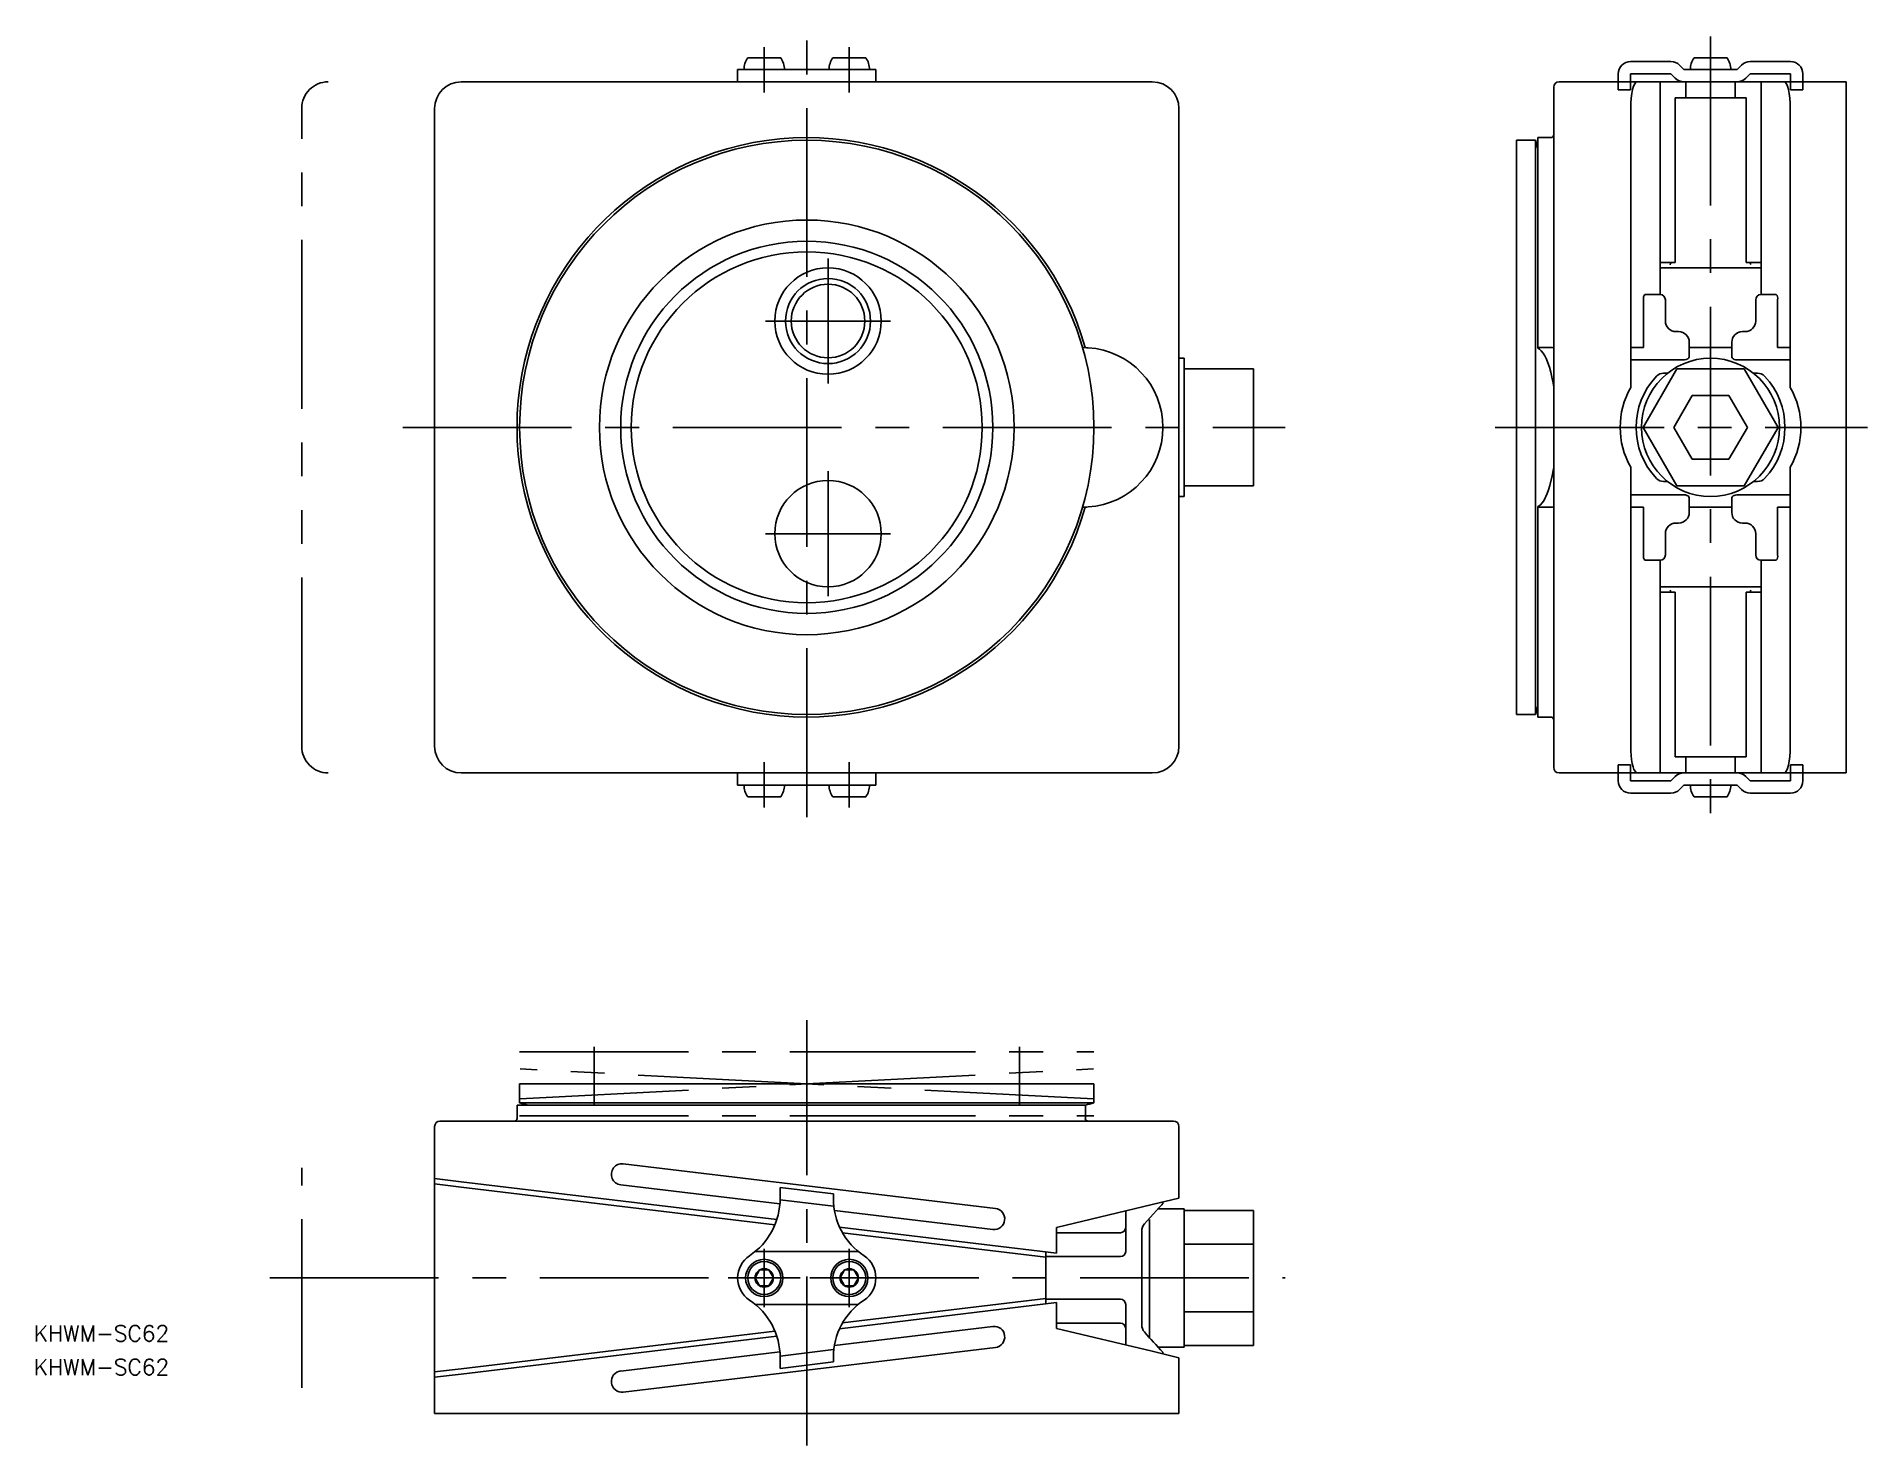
# Model space of a CAD drawing. Extents: x -145 to 199, y -191 to 73.
import ezdxf

# ---------------------------------------------------------------- set-up
doc = ezdxf.new("R2010")
doc.units = 0
for name, pattern in [('CENTER', [50.8, 31.75, -6.35, 6.35, -6.35]), ('DASHED', [19.05, 12.7, -6.35]), ('PHANTOM', [63.5, 31.75, -6.35, 6.35, -6.35, 6.35, -6.35])]:
    doc.linetypes.add(name, pattern=pattern)
doc.layers.get('0').update_dxf_attribs({"linetype": 'CONTINUOUS'})
doc.layers.add('CENTER', color=1, linetype='CENTER')
doc.styles.get("Standard").update_dxf_attribs({"font": 'txt.shx', "height": 3, "bigfont": 'bigfont.shx'})

# ---------------------------------------------------------------- blocks, each defined once
blk = doc.blocks.new('*U22')
at = {"color": 7, "linetype": 'CONTINUOUS'}
blk.add_text('KHWM-SC62', height=3, dxfattribs=at).set_placement((-145.37, -171.93))
blk = doc.blocks.new('*U23')
at = {"color": 7, "linetype": 'CONTINUOUS'}
blk.add_text('KHWM-SC62', height=3, dxfattribs=at).set_placement((-145.37, -178.27))

msp = doc.modelspace()

# ---------------------------------------------------------------- linework, layer by layer
at = {"color": 7, "linetype": 'CONTINUOUS'}
for p, q in [((-11.1, 69.5), (-4.9, 69.5)), ((4.9, 69.5), (11.1, 69.5)), ((166.9, 69.5), (173.1, 69.5)), ((-13, 67.3), (13, 67.3)), ((-13, 67.3), (-13, 65)), ((13, 65), (13, 67.3)), ((152.64, 66.5), (152.64, 65)), ((154.94, 68.8), (162.55, 68.8)), ((154.94, 66.5), (154.94, 65)), ((154.94, 66.5), (162.55, 66.5)), ((162.55, 66.5), (163.37, 65.67)), ((164.17, 68.13), (165, 67.3)), ((165, 67.3), (170, 67.3)), ((173.57, 67.3), (166.43, 67.3)), ((175, 67.3), (170, 67.3)), ((175.83, 68.13), (175, 67.3)), ((177.45, 66.5), (176.63, 65.67)), ((185.06, 68.8), (177.45, 68.8)), ((185.06, 66.5), (177.45, 66.5)), ((185.06, 66.5), (185.06, 65)), ((187.36, 66.5), (187.36, 65)), ((65, 65), (-65, 65)), ((140.5, 60), (140.5, 64)), ((141.5, 65), (156.2, 65)), ((155.2, 62.78), (155.09, 61.91)), ((155.35, 63.54), (155.2, 62.78)), ((155.53, 64.16), (155.35, 63.54)), ((155.74, 64.62), (155.53, 64.16)), ((155.96, 64.9), (155.74, 64.62)), ((156.2, 65), (155.96, 64.9)), ((160.5, 65), (156.2, 65)), ((160.5, 31), (160.5, 65)), ((165.35, 65), (160.5, 65)), ((163.33, 31), (163.33, 62)), ((163.33, 62), (165.35, 62)), ((165, 65), (170, 65)), ((165.35, 62), (165.35, 65)), ((165.35, 65), (165.8, 65)), ((165.8, 65), (165.35, 65)), ((165.35, 62), (174.65, 62)), ((174.2, 65), (165.8, 65)), ((165.8, 65), (174.2, 65)), ((175, 65), (170, 65)), ((174.2, 65), (174.65, 65)), ((174.65, 65), (174.2, 65)), ((174.65, 62), (174.65, 65)), ((179.5, 65), (174.65, 65)), ((174.65, 62), (176.67, 62)), ((176.67, 31), (176.67, 62)), ((179.5, 31), (179.5, 65)), ((183.8, 65), (179.5, 65)), ((183.8, 65), (195.5, 65)), ((184.04, 64.9), (183.8, 65)), ((184.26, 64.62), (184.04, 64.9)), ((184.47, 64.16), (184.26, 64.62)), ((184.65, 63.54), (184.47, 64.16)), ((184.8, 62.78), (184.65, 63.54)), ((184.91, 61.91), (184.8, 62.78)), ((195.5, 65), (195.5, 60)), ((-70, -60), (-70, 60)), ((70, -60), (70, 60)), ((140.5, -60), (140.5, 60)), ((155.02, 60.98), (155, 60)), ((155, 15), (155, 60)), ((155.09, 61.91), (155.02, 60.98)), ((184.98, 60.98), (184.91, 61.91)), ((185, 60), (184.98, 60.98)), ((185, 15), (185, 60)), ((195.5, -60), (195.5, 60)), ((133.5, -54), (133.5, 54)), ((137.07, 54), (133.5, 54)), ((137.07, -54), (137.07, 54)), ((137.5, 14.99), (137.5, 54.5)), ((140, 54.5), (137.5, 54.5)), ((163.33, 31), (160.5, 31)), ((160.5, 25), (160.5, 31)), ((176.67, 31), (179.5, 31)), ((177.44, 31), (177.47, 30.89)), ((179.5, 31), (179.5, 25)), ((162.76, 30), (160.5, 30)), ((177.24, 30), (162.76, 30)), ((179.5, 30), (177.24, 30)), ((177.47, 30.89), (177.58, 30.63)), ((157.63, 25), (160.5, 25)), ((179.5, 25), (182.37, 25)), ((157.39, 24), (157.39, 15)), ((161.5, 24), (161.5, 20)), ((178.5, 20), (178.5, 24)), ((182.61, 15), (182.61, 24)), ((163.5, 18), (164, 18)), ((176, 18), (176.5, 18)), ((137.5, 14.99), (140, 14.99)), ((137.5, 14.99), (137.5, 14.9)), ((137.5, 14.9), (137.84, 14.7)), ((137.84, 14.7), (138.17, 14.4)), ((138.17, 14.4), (138.5, 13.98)), ((138.5, 13.98), (138.83, 13.44)), ((155, 15), (155, 7.48)), ((155, 15), (157.39, 15)), ((166, 16), (166, 13.27)), ((174, 15), (166, 15)), ((174, 13.27), (174, 16)), ((182.61, 15), (185, 15)), ((185, 7.48), (185, 15)), ((71, 13), (70, 13)), ((71, -13), (71, 13)), ((84, 11), (71, 11)), ((84, 11), (84, 0)), ((138.83, 13.44), (139.13, 12.83)), ((139.13, 12.83), (139.41, 12.11)), ((139.41, 12.11), (139.69, 11.29)), ((139.69, 11.29), (139.95, 10.36)), ((139.95, 10.36), (140.17, 9.41)), ((155, 12.69), (165, 12.69)), ((163.65, 11), (157.3, 0)), ((176.35, 11), (163.65, 11)), ((165.07, 12.69), (165, 12.69)), ((165.4, 12.74), (165.07, 12.69)), ((165.72, 12.88), (165.4, 12.74)), ((165.93, 13.06), (165.72, 12.88)), ((166, 13.27), (165.93, 13.06)), ((174.06, 13.08), (174, 13.27)), ((174.23, 12.91), (174.06, 13.08)), ((174.44, 12.79), (174.23, 12.91)), ((174.71, 12.72), (174.44, 12.79)), ((175, 12.69), (174.71, 12.72)), ((175, 12.69), (185, 12.69)), ((182.7, 0), (176.35, 11)), ((140.17, 9.41), (140.37, 8.39)), ((140.37, 8.39), (140.5, 7.58)), ((161.94, 10.2), (161.15, 10.2)), ((178.85, 10.2), (178.06, 10.2)), ((163.07, 0), (166.54, 6)), ((166.54, 6), (173.46, 6)), ((176.93, 0), (173.46, 6)), ((84, 0), (84, -11)), ((163.07, 0), (166.54, -6)), ((176.93, 0), (173.46, -6)), ((157.3, 0), (163.65, -11)), ((176.35, -11), (182.7, 0)), ((166.54, -6), (173.46, -6)), ((140.23, -9.11), (139.8, -10.92)), ((140.42, -8.12), (140.23, -9.11)), ((140.5, -7.57), (140.42, -8.12)), ((155, -7.48), (155, -15)), ((161.15, -10.2), (161.94, -10.2)), ((178.06, -10.2), (178.85, -10.2)), ((185, -15), (185, -7.48)), ((70, -13), (71, -13)), ((84, -11), (71, -11)), ((138.7, -13.67), (138.39, -14.14)), ((139.28, -12.46), (138.7, -13.67)), ((139.55, -11.73), (139.28, -12.46)), ((139.8, -10.92), (139.55, -11.73)), ((165, -12.69), (155, -12.69)), ((163.65, -11), (176.35, -11)), ((165, -12.69), (165.29, -12.72)), ((165.29, -12.72), (165.56, -12.79)), ((165.56, -12.79), (165.77, -12.91)), ((165.77, -12.91), (165.94, -13.08)), ((165.94, -13.08), (166, -13.27)), ((166, -13.27), (166, -16)), ((174, -13.27), (174.07, -13.06)), ((174, -16), (174, -13.27)), ((174.07, -13.06), (174.28, -12.88)), ((174.28, -12.88), (174.6, -12.74)), ((174.6, -12.74), (174.93, -12.69)), ((174.93, -12.69), (175, -12.69)), ((185, -12.69), (175, -12.69)), ((137.95, -14.61), (137.5, -14.9)), ((137.5, -14.9), (137.5, -14.99)), ((137.5, -54.5), (137.5, -14.99)), ((140, -14.99), (137.5, -14.99)), ((138.39, -14.14), (137.95, -14.61)), ((155, -60), (155, -15)), ((157.39, -15), (155, -15)), ((157.39, -15), (157.39, -24)), ((166, -15), (174, -15)), ((185, -15), (182.61, -15)), ((182.61, -24), (182.61, -15)), ((185, -60), (185, -15)), ((161.5, -20), (161.5, -24)), ((164, -18), (163.5, -18)), ((176.5, -18), (176, -18)), ((178.5, -24), (178.5, -20)), ((160.5, -25), (157.63, -25)), ((160.5, -31), (160.5, -25)), ((179.5, -25), (179.5, -31)), ((182.37, -25), (179.5, -25)), ((160.5, -30), (162.76, -30)), ((162.56, -30.99), (162.42, -30.63)), ((162.76, -30), (177.24, -30)), ((177.24, -30), (179.5, -30)), ((160.5, -65), (160.5, -31)), ((163.33, -31), (160.5, -31)), ((162.56, -31), (162.56, -30.99)), ((163.33, -62), (163.33, -31)), ((176.67, -62), (176.67, -31)), ((176.67, -31), (179.5, -31)), ((179.5, -65), (179.5, -31)), ((133.5, -54), (137.07, -54)), ((137.5, -54.5), (140, -54.5)), ((140.5, -64), (140.5, -60)), ((155, -60), (155.02, -60.87)), ((155.02, -60.87), (155.07, -61.71)), ((155.07, -61.71), (155.16, -62.5)), ((184.8, -62.78), (184.91, -61.91)), ((184.91, -61.91), (184.98, -60.98)), ((184.98, -60.98), (185, -60)), ((195.5, -60), (195.5, -65)), ((65, -65), (-65, -65)), ((-13, -67.3), (-13, -65)), ((13, -65), (13, -67.3)), ((156.2, -65), (141.5, -65)), ((152.64, -66.5), (152.64, -65)), ((154.94, -66.5), (154.94, -65)), ((155.16, -62.5), (155.28, -63.21)), ((155.28, -63.21), (155.43, -63.83)), ((155.43, -63.83), (155.6, -64.33)), ((155.6, -64.33), (155.79, -64.7)), ((155.79, -64.7), (155.99, -64.92)), ((155.99, -64.92), (156.2, -65)), ((160.5, -65), (156.2, -65)), ((165.35, -65), (160.5, -65)), ((165.35, -62), (163.33, -62)), ((165, -65), (170, -65)), ((165.35, -62), (165.35, -65)), ((174.65, -62), (165.35, -62)), ((165.8, -65), (165.35, -65)), ((165.8, -65), (174.2, -65)), ((175, -65), (170, -65)), ((174.65, -65), (174.2, -65)), ((174.65, -62), (174.65, -65)), ((176.67, -62), (174.65, -62)), ((179.5, -65), (174.65, -65)), ((183.8, -65), (179.5, -65)), ((183.8, -65), (184.04, -64.9)), ((195.5, -65), (183.8, -65)), ((184.04, -64.9), (184.26, -64.62)), ((184.26, -64.62), (184.47, -64.16)), ((184.47, -64.16), (184.65, -63.54)), ((184.65, -63.54), (184.8, -62.78)), ((185.06, -66.5), (185.06, -65)), ((187.36, -66.5), (187.36, -65)), ((-13, -67.3), (13, -67.3)), ((154.94, -66.5), (162.55, -66.5)), ((154.94, -68.8), (162.55, -68.8)), ((162.55, -66.5), (163.37, -65.67)), ((164.17, -68.13), (165, -67.3)), ((165, -67.3), (170, -67.3)), ((173.57, -67.3), (166.43, -67.3)), ((175, -67.3), (170, -67.3)), ((175.83, -68.13), (175, -67.3)), ((177.45, -66.5), (176.63, -65.67)), ((185.06, -66.5), (177.45, -66.5)), ((185.06, -68.8), (177.45, -68.8)), ((-11.1, -69.5), (-4.9, -69.5)), ((4.9, -69.5), (11.1, -69.5)), ((166.9, -69.5), (173.1, -69.5)), ((-40, -127.5), (-40, -116.51)), ((40, -127.5), (40, -116.51)), ((-54, -123.5), (-54, -127.07)), ((-54, -123.5), (0, -123.5)), ((0, -123.5), (54, -123.5)), ((54, -127.07), (54, -123.5)), ((-54, -127.07), (0, -127.07)), ((0, -127.07), (54, -127.07)), ((-69, -130.5), (-65, -130.5)), ((-65, -130.5), (65, -130.5)), ((-54.5, -127.5), (52.4, -127.5)), ((-54.5, -127.5), (-54.5, -130)), ((52.4, -130), (52.4, -127.5)), ((65, -130.5), (69, -130.5)), ((-70, -139.3), (-70, -131.5)), ((70, -131.5), (70, -145)), ((-70, -139.3), (-70, -137.79)), ((-70, -180.7), (-70, -139.3)), ((-34.52, -138.52), (0, -142.66)), ((-65, -141.91), (-70, -141.31)), ((-70, -142.32), (-65, -142.92)), ((-65, -141.91), (-5.63, -149.04)), ((-65, -142.92), (-5.99, -150)), ((-35, -142.49), (-5.04, -146.08)), ((-5, -142.99), (5, -144.19)), ((-5, -145.03), (-5, -142.99)), ((0, -142.66), (35.48, -146.92)), ((5, -144.19), (5, -145.03)), ((70, -143), (70, -144)), ((70, -144), (70, -145)), ((5.2, -147.31), (35, -150.89)), ((47, -150.5), (65, -146.2)), ((60, -147.39), (60, -150.5)), ((65.15, -148.01), (63.5, -149.84)), ((70, -145), (65, -146.2)), ((65.86, -147.23), (65.15, -148.01)), ((66.41, -146.63), (65.86, -147.23)), ((71, -147), (66, -147)), ((66.8, -146.22), (66.41, -146.63)), ((66.98, -146.02), (66.8, -146.22)), ((66.97, -146.03), (66.98, -146.02)), ((67, -146.03), (67, -145.72)), ((71, -171.26), (71, -147)), ((84, -147.3), (71, -147.3)), ((84, -147.3), (84, -153.65)), ((6.18, -150.45), (47, -155.35)), ((47, -155.35), (47, -150.5)), ((59, -151.5), (47, -151.5)), ((60, -150.5), (60, -153.5)), ((63, -151.15), (63, -151.94)), ((64.5, -171.37), (64.5, -149.01)), ((6.74, -151.53), (45, -156.12)), ((60, -153.5), (60, -154)), ((60, -154), (60, -155)), ((63, -168.06), (63, -151.94)), ((84, -153.65), (71, -153.65)), ((84, -153.65), (84, -166.35)), ((9.65, -155), (-9.65, -155)), ((45, -155.11), (45, -164.89)), ((59, -156), (45, -156)), ((-8.87, -158.5), (-9.73, -160)), ((-9.73, -160), (-8.87, -161.5)), ((-7.13, -158.5), (-8.87, -158.5)), ((-8.87, -161.5), (-7.13, -161.5)), ((-6.27, -160), (-7.13, -158.5)), ((-7.13, -161.5), (-6.27, -160)), ((7.13, -158.5), (6.27, -160)), ((6.27, -160), (7.13, -161.5)), ((8.87, -158.5), (7.13, -158.5)), ((7.13, -161.5), (8.87, -161.5)), ((9.73, -160), (8.87, -158.5)), ((8.87, -161.5), (9.73, -160)), ((9.65, -165), (-9.65, -165)), ((47, -164.65), (6.18, -169.55)), ((45, -163.88), (6.74, -168.47)), ((45, -164), (59, -164)), ((47, -169.5), (47, -164.65)), ((60, -165), (60, -166)), ((47, -168.5), (59, -168.5)), ((60, -166), (60, -166.5)), ((60, -166.5), (60, -169.5)), ((63, -168.06), (63, -168.85)), ((84, -166.35), (71, -166.35)), ((84, -166.35), (84, -172.7)), ((-5.99, -170), (-65, -177.08)), ((-5.63, -170.96), (-65, -178.09)), ((5.2, -172.69), (35, -169.11)), ((65, -173.8), (47, -169.5)), ((60, -169.5), (60, -172.61)), ((71, -173), (71, -171.26)), ((-35, -177.51), (-5.04, -173.92)), ((-5, -174.97), (-5, -177.01)), ((0, -177.34), (35.48, -173.08)), ((5, -175.81), (5, -174.97)), ((65, -173.8), (70, -175)), ((66, -173), (71, -173)), ((67, -174.28), (67, -173.97)), ((70, -175), (70, -185.5)), ((70, -175), (70, -176)), ((84, -172.7), (71, -172.7)), ((-65, -177.08), (-70, -177.68)), ((-70, -178.69), (-65, -178.09)), ((-34.52, -181.48), (0, -177.34)), ((5, -175.81), (-5, -177.01)), ((70, -176), (70, -177)), ((-70, -185.5), (-70, -180.7)), ((-70, -182.21), (-70, -180.7)), ((-65, -185.5), (-70, -185.5)), ((-65, -185.5), (70, -185.5))]:
    msp.add_line(p, q, dxfattribs=at)
at = {"color": 3, "linetype": 'DASHED'}
for p, q in [((152.64, 65), (152.64, 63.5)), ((154.94, 63.5), (152.64, 63.5)), ((154.94, 65), (154.94, 63.5)), ((185.06, 65), (185.06, 63.5)), ((185.06, 63.5), (187.36, 63.5)), ((187.36, 65), (187.36, 63.5)), ((154.94, -63.5), (152.64, -63.5)), ((152.64, -65), (152.64, -63.5)), ((154.94, -65), (154.94, -63.5)), ((185.06, -63.5), (187.36, -63.5)), ((185.06, -65), (185.06, -63.5)), ((187.36, -65), (187.36, -63.5)), ((-5, -145.31), (5, -146.51)), ((5, -173.49), (-5, -174.69))]:
    msp.add_line(p, q, dxfattribs=at)
at = {"color": 3, "linetype": 'PHANTOM'}
for p, q in [((-95, -60), (-95, 60)), ((-54, -117.5), (0, -117.5)), ((0, -117.5), (54, -117.5)), ((0, -123.5), (-53.93, -120.67)), ((-53.93, -126.33), (0, -123.5)), ((0, -123.5), (53.93, -120.67)), ((53.93, -126.33), (0, -123.5)), ((-54, -129.5), (0, -129.5)), ((0, -129.5), (54, -129.5)), ((-95, -180.7), (-95, -139.3))]:
    msp.add_line(p, q, dxfattribs=at)
at = {"color": 7, "linetype": 'CONTINUOUS'}
for centre, radius in [((0, 0), 54), ((0, 0), 39), ((0, 0), 35), ((0, 0), 33), ((4, 20), 10), ((4, 20), 6.92), ((170, 0), 13), ((4, -20), 10), ((-8, -160), 3.5), ((-8, -160), 3.1), ((-8, -160), 1.73), ((8, -160), 3.5), ((8, -160), 3.1), ((8, -160), 1.73)]:
    msp.add_circle(centre, radius, dxfattribs=at)
at = {"color": 3, "linetype": 'CONTINUOUS'}
msp.add_circle((4, 20), 8, dxfattribs=at)
at = {"color": 7, "linetype": 'CONTINUOUS'}
for centre, radius, start, end in [((-8, 67.3), 3.8, 144.6235, 180), ((-8, 67.3), 3.8, 0, 35.3765), ((8, 67.3), 3.8, 144.6235, 180), ((8, 67.3), 3.8, 0, 35.3765), ((170, 67.3), 3.8, 144.6235, 180), ((170, 67.3), 3.8, 0, 35.3765), ((154.94, 66.5), 2.3, 90, 180), ((162.55, 66.5), 2.3, 45, 90), ((165, 67.3), 2.3, 225, 270), ((175, 67.3), 2.3, 270, 315), ((177.45, 66.5), 2.3, 90, 135), ((185.06, 66.5), 2.3, 0, 90), ((-65, 60), 5, 90, 180), ((65, 60), 5, 0, 90), ((141.5, 64), 1, 90, 180), ((0, 0), 54.5, 15.9699, 344.0301), ((-55.5, 0), 200, 15.2036, 15.6643), ((140, 55), 0.5, 270, 0), ((160.65, 31.55), 1.99, 331.4286, 343.9732), ((158.62, 24.24), 1.25, 142.2098, 190.893), ((160.5, 24), 1, 0, 90), ((179.5, 24), 1, 90, 180), ((181.38, 24.24), 1.25, 349.107, 37.7902), ((163.5, 20), 2, 180, 270), ((164, 16), 2, 0, 90), ((176, 16), 2, 90, 180), ((176.5, 20), 2, 270, 0), ((52, 0), 15, 88.4848, 90.4775), ((52, 0), 15, 86.8251, 88.4848), ((52, 0), 15, 86.4719, 88.4848), ((52, 0), 15, 273.5281, 86.4719), ((140.18, 13.38), 1.62, 78.4721, 96.2182), ((168, 0), 15, 150.0736, 209.9264), ((170, 0), 14, 136.5354, 223.4646), ((161.22, 8.23), 1.97, 91.9701, 134.6961), ((178.76, 8.2), 2, 45.7019, 87.6318), ((170, 0), 14, 316.5354, 43.4646), ((172, 0), 15, 330.0736, 29.9264), ((161.24, -8.2), 2, 225.7019, 267.6318), ((178.78, -8.23), 1.97, 271.9701, 314.6961), ((52, 0), 15, 269.5225, 271.5152), ((52, 0), 15, 271.5152, 273.5281), ((52, 0), 15, 271.5152, 273.5281), ((140.15, -12.74), 2.26, 266.3081, 279.0016), ((164, -16), 2, 270, 0), ((176, -16), 2, 180, 270), ((163.5, -20), 2, 90, 180), ((176.5, -20), 2, 0, 90), ((158.62, -24.24), 1.25, 169.107, 217.7902), ((160.5, -24), 1, 270, 0), ((179.5, -24), 1, 180, 270), ((181.38, -24.24), 1.25, 322.2098, 10.893), ((179.35, -31.55), 1.99, 151.4286, 163.9732), ((-55.5, 0), 200, 344.3357, 344.7964), ((140, -55), 0.5, 0, 90), ((-65, -60), 5, 180, 270), ((65, -60), 5, 270, 0), ((141.5, -64), 1, 180, 270), ((165, -67.3), 2.3, 90, 135), ((175, -67.3), 2.3, 45, 90), ((-8, -67.3), 3.8, 180, 215.3765), ((-8, -67.3), 3.8, 324.6235, 0), ((8, -67.3), 3.8, 180, 215.3765), ((8, -67.3), 3.8, 324.6235, 0), ((154.94, -66.5), 2.3, 180, 270), ((162.55, -66.5), 2.3, 270, 315), ((170, -67.3), 3.8, 180, 215.3765), ((170, -67.3), 3.8, 324.6235, 0), ((177.45, -66.5), 2.3, 225, 270), ((185.06, -66.5), 2.3, 270, 0), ((0, 65.5), 200, 254.3357, 254.7964), ((0, 65.5), 200, 285.1878, 285.6643), ((-69, -131.5), 1, 90, 180), ((-55, -130), 0.5, 270, 0), ((52.91, -129.99), 0.513, 181.4196, 271.5318), ((69, -131.5), 1, 0, 90), ((-34.76, -140.51), 2, 83.16, 263.16), ((-18, -145.03), 13, 303.749, 0), ((18, -145.03), 13, 180, 236.251), ((35.24, -148.9), 2, 263.16, 83.16), ((59, -150.5), 1, 270, 0), ((65.23, -151.25), 2.23, 140.8079, 177.5643), ((-8, -160), 5, 123.749, 236.251), ((8, -160), 5, 303.749, 56.251), ((59, -155), 1, 270, 0), ((-18, -174.97), 13, 0, 56.251), ((18, -174.97), 13, 123.749, 180), ((59, -165), 1, 0, 90), ((59, -169.5), 1, 0, 90), ((35.24, -171.1), 2, 276.84, 96.84), ((65.17, -168.77), 2.17, 181.9107, 219.7171), ((219, -31.9), 208.08, 221.642, 223.0593), ((-34.76, -179.49), 2, 96.84, 276.84)]:
    msp.add_arc(centre, radius, start, end, dxfattribs=at)
at = {"color": 3, "linetype": 'PHANTOM'}
for centre, start, end in [((-90, 60), 90, 180), ((-90, -60), 180, 270)]:
    msp.add_arc(centre, 5, start, end, dxfattribs=at)
at = {"layer": 'CENTER', "color": 1, "linetype": 'CENTER'}
for p, q in [((0, -73.3), (0, 73.3)), ((170, 73.5), (170, -73.5)), ((-8, 71.5), (-8, 63)), ((8, 71.5), (8, 63)), ((4, 8.25), (4, 31.75)), ((-7.75, 20), (15.75, 20)), ((-76, 0), (90, 0)), ((129.5, 0), (199.5, 0)), ((4, -31.75), (4, -8.25)), ((-7.75, -20), (15.75, -20)), ((-8, -71.5), (-8, -63)), ((8, -71.5), (8, -63)), ((0, -191.5), (0, -111.5)), ((-8, -165.5), (-8, -154.5)), ((8, -165.5), (8, -154.5)), ((-101, -160), (90, -160)), ((-14.76, -160), (-1.24, -160))]:
    msp.add_line(p, q, dxfattribs=at)

# ---------------------------------------------------------------- block references
at = {"color": 7, "linetype": 'CONTINUOUS'}
for name in ['*U22', '*U23']:
    msp.add_blockref(name, (0, 0), dxfattribs=at)

doc.saveas('drawing.dxf')
